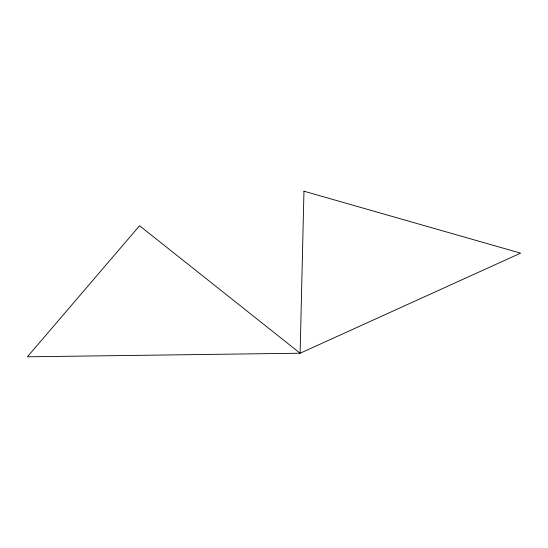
<?xml version="1.0" encoding="UTF-8"?>
<svg xmlns="http://www.w3.org/2000/svg" width="548" height="548" viewBox="0 0 548 548"><rect width="100%" height="100%" fill="white"/><g stroke="black" fill="none" stroke-linecap="round" stroke-linejoin="round"><path stroke-width="0.82" d="M303.962 191.197L300.119 353.227L27.4 356.803L139.562 225.749L300.119 353.227L520.6 253.149L303.962 191.197"/></g></svg>
